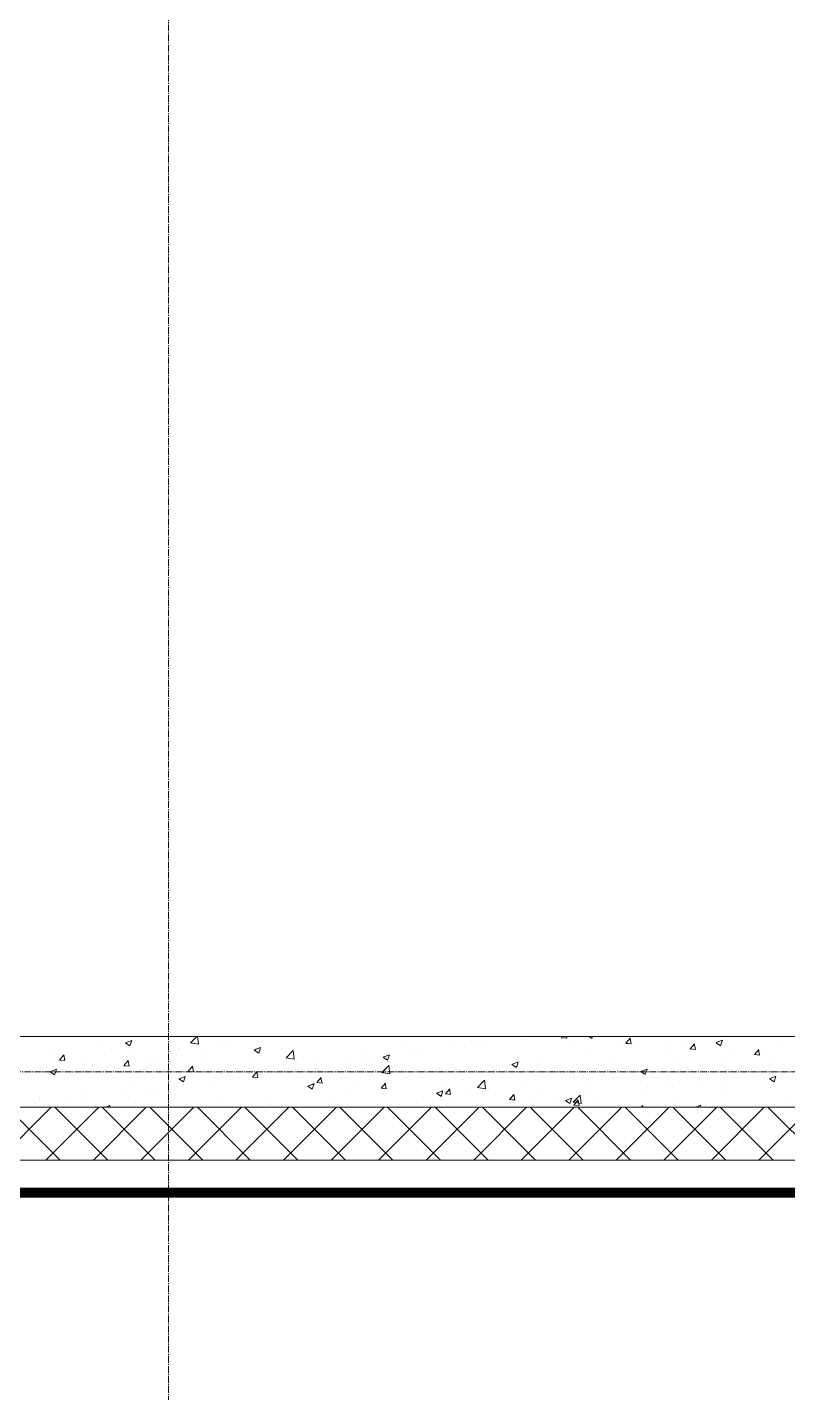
# Model space of a CAD drawing. Header units: millimetres. Extents: x 470010 to 1231400, y -134005 to 421770.
# Drawn here: x 830323 to 832477, y 135304 to 139172 of the extents above; entities that cross this region are included whole.
import ezdxf
from ezdxf.enums import TextEntityAlignment as Align

# ---------------------------------------------------------------- set-up
doc = ezdxf.new("R2010")
doc.units = ezdxf.units.MM
doc.linetypes.add('CENTER2', pattern=[28.575, 19.05, -3.175, 3.175, -3.175])
doc.linetypes.add('DASHED', pattern=[19.05, 12.7, -6.35])
doc.layers.get('Defpoints').update_dxf_attribs({"color": 140})
doc.layers.add('АР_Делит', color=120, linetype='Continuous', lineweight=0, plot=False)
for name, color, linetype, lineweight in [('АР_Стены ПЕНОблок', 52, 'Continuous', 20), ('АР_Тонкая', 254, 'Continuous', 5), ('АР_Утеплитель', 31, 'Continuous', 0), ('АР_Штриховка', 8, 'Continuous', 0)]:
    doc.layers.add(name, color=color, linetype=linetype, lineweight=lineweight)
doc.layers.add('РД_Оси_100', color=7, linetype='Continuous', lineweight=0, true_color=0x525252)
doc.styles.add('style1', font='ARIALN.TTF')

# ---------------------------------------------------------------- blocks, each defined once
blk = doc.blocks.new('СОШ_2200_АР_ОСИ_М100_28.05.24')
at = {"layer": 'АР_Делит', "color": 251, "linetype": 'DASHED', "true_color": 0x636466}
blk.add_lwpolyline([(114955, 135155), (114955, -355), (93595.036, -355), (93595.036, 13855), (94145, 13855), (94145, 68320), (66055, 68320), (66055, 13857.73), (83455, 13857.73), (83455, -355), (45245, -355), (45245, 13145), (44695, 13145), (44695, 26755), (45245, 26755), (45245, 68320), (20455, 68320), (20455, 26755), (27955, 26755), (27955, 13145), (-355, 13145), (-355, 100855)], dxfattribs=at)
at = {"layer": 'РД_Оси_100', "color": 251, "linetype": 'CENTER2', "true_color": 0x636466}
for p, q in [((24200, -6155), (24200, 139938.679)), ((-5954.958, 13500), (29555, 13500))]:
    blk.add_line(p, q, dxfattribs=at)
blk = doc.blocks.new('A$C9108343f')
at = {"layer": 'АР_Стены ПЕНОблок', "color": 18, "linetype": 'Continuous', "lineweight": 20, "true_color": 0x000000}
for p, q in [((167604.1, 236679.5), (148704.1, 236679.5)), ((148704.1, 236479.5), (167604.1, 236479.5))]:
    blk.add_line(p, q, dxfattribs=at)
at = {"layer": 'АР_Тонкая', "color": 18, "linetype": 'Continuous', "lineweight": 5, "true_color": 0x000000}
for p, q in [((167604.1, 236329.5), (148704.1, 236329.5)), ((148704.1, 236249.5), (167604.1, 236249.5)), ((167604.1, 236249.5), (148704.1, 236249.5)), ((148704.1, 236224.5), (167604.1, 236224.5))]:
    blk.add_line(p, q, dxfattribs=at)
at = {"layer": 'АР_Утеплитель', "color": 18, "linetype": 'Continuous', "lineweight": 0, "true_color": 0x000000}
for p, q in [((167604.1, 236479.5), (148704.1, 236479.5)), ((148704.1, 236329.5), (167604.1, 236329.5))]:
    blk.add_line(p, q, dxfattribs=at)
at = {"layer": 'АР_Штриховка', "color": 18, "linetype": 'Continuous', "lineweight": 0, "true_color": 0x000000}
for p, q in [((164643.8, 236675.1), (164643.8, 236675.1)), ((164818.9, 236657.6), (164818.9, 236657.6)), ((164882.3, 236661.6), (164900.1, 236668.5)), ((164882.3, 236661.5), (164894.9, 236652.9)), ((164894.9, 236652.9), (164900, 236668.3)), ((165066.8, 236661.1), (165084.5, 236679.5)), ((165066.8, 236661.2), (165089.4, 236657.7)), ((165089.4, 236657.6), (165086.8, 236679.5)), ((165159.7, 236660), (165159.7, 236660)), ((165176.1, 236652.7), (165176.1, 236652.7)), ((165247.4, 236641.3), (165265.2, 236648.1)), ((165259.9, 236632.6), (165265.1, 236647.9)), ((165270.2, 236664.8), (165270.2, 236664.8)), ((165291.6, 236679), (165291.6, 236679)), ((165324.2, 236678.1), (165324.2, 236678.1)), ((165333.8, 236673.2), (165333.8, 236673.2)), ((165679.1, 236647.7), (165679.1, 236647.7)), ((165809.5, 236665.5), (165809.5, 236665.5)), ((165843.8, 236648.9), (165843.8, 236648.9)), ((165865.6, 236665.5), (165865.6, 236665.5)), ((165907.4, 236657.3), (165907.4, 236657.3)), ((166003.6, 236670), (166003.6, 236670)), ((166012.9, 236673.9), (166012.9, 236673.9)), ((166117.8, 236676.1), (166120.7, 236679.5)), ((166117.8, 236676.1), (166133, 236674.8)), ((166132.7, 236674.7), (166131.8, 236679.5)), ((166148.5, 236668.2), (166148.5, 236668.2)), ((166195, 236679.5), (166203.4, 236673.8)), ((166203.4, 236673.8), (166205.3, 236679.5)), ((166284, 236662.4), (166284, 236662.4)), ((166300, 236660.2), (166312.2, 236674.8)), ((166300, 236660.1), (166315.2, 236658.8)), ((166314.8, 236658.8), (166311.9, 236674.7)), ((166325.4, 236650.4), (166325.4, 236650.4)), ((166419.6, 236656.7), (166419.6, 236656.7)), ((166457.3, 236669.5), (166457.3, 236669.5)), ((166482.2, 236644.2), (166494.4, 236658.8)), ((166497, 236642.8), (166494.1, 236658.7)), ((166555.2, 236651), (166555.2, 236651)), ((166555.8, 236662), (166568.4, 236653.5)), ((166555.9, 236662.2), (166573.7, 236669)), ((166568.4, 236653.5), (166573.6, 236668.8)), ((166577.2, 236654.1), (166577.2, 236654.1)), ((166637.3, 236679.4), (166637.3, 236679.4)), ((166690.8, 236645.2), (166690.8, 236645.2)), ((166737.6, 236675.2), (166737.6, 236675.2)), ((166743.9, 236666.5), (166743.9, 236666.5)), ((164670.8, 236632.2), (164670.8, 236632.2)), ((164688.5, 236630.5), (164688.5, 236630.5)), ((164695.6, 236612.6), (164707.8, 236627.1)), ((164695.6, 236612.5), (164710.8, 236611.2)), ((164710.4, 236611.2), (164707.5, 236627.1)), ((164769, 236606.8), (164769, 236606.8)), ((164824, 236624.7), (164824, 236624.7)), ((164877.8, 236596.6), (164890, 236611.2)), ((164892.6, 236595.2), (164889.7, 236611.1)), ((164901, 236625.8), (164901, 236625.8)), ((164950, 236622.6), (164950, 236622.6)), ((164959.6, 236619), (164959.6, 236619)), ((165013.6, 236631), (165013.6, 236631)), ((165027.9, 236627.3), (165027.9, 236627.3)), ((165031.4, 236643.7), (165031.4, 236643.7)), ((165095.2, 236613.3), (165095.2, 236613.3)), ((165109.8, 236643.7), (165109.8, 236643.7)), ((165230.8, 236607.5), (165230.8, 236607.5)), ((165247.3, 236641.1), (165259.9, 236632.6)), ((165337.9, 236619.1), (165357.7, 236639.7)), ((165337.9, 236619.2), (165360.5, 236615.7)), ((165360.4, 236615.6), (165357.6, 236639.7)), ((165418.9, 236612.3), (165418.9, 236612.3)), ((165523.6, 236606.8), (165523.6, 236606.8)), ((165547.2, 236628.6), (165547.2, 236628.6)), ((165569.3, 236614.7), (165569.3, 236614.7)), ((165587.2, 236615.1), (165587.2, 236615.1)), ((165612.3, 236620.8), (165625, 236612.2)), ((165612.4, 236621), (165630.2, 236627.8)), ((165625, 236612.2), (165630.1, 236627.6)), ((165683.4, 236627.8), (165683.4, 236627.8)), ((165717.5, 236640.1), (165717.5, 236640.1)), ((165977.4, 236600.6), (165995.2, 236607.4)), ((165990, 236591.9), (165995.1, 236607.3)), ((166066.7, 236616.3), (166066.7, 236616.3)), ((166197.1, 236634.2), (166197.1, 236634.2)), ((166257, 236611.9), (166257, 236611.9)), ((166417.4, 236633.1), (166417.4, 236633.1)), ((166447.6, 236615.7), (166447.6, 236615.7)), ((166481, 236641.4), (166481, 236641.4)), ((166482.2, 236644.2), (166497.4, 236642.9)), ((166595.7, 236641.1), (166595.7, 236641.1)), ((166664.4, 236628.3), (166676.6, 236642.9)), ((166664.4, 236628.3), (166679.5, 236626.9)), ((166679.2, 236626.9), (166676.3, 236642.8)), ((166712.9, 236619.1), (166712.9, 236619.1)), ((164629.8, 236580.5), (164629.8, 236580.5)), ((164640.7, 236590.5), (164640.7, 236590.5)), ((164668.8, 236579.5), (164681.5, 236571)), ((164668.9, 236579.7), (164686.7, 236586.5)), ((164681.5, 236571), (164686.6, 236586.4)), ((164693.4, 236588.9), (164693.4, 236588.9)), ((164731.7, 236576.4), (164731.7, 236576.4)), ((164789.6, 236601.5), (164789.6, 236601.5)), ((164877.8, 236596.6), (164892.9, 236595.3)), ((164879.8, 236601.8), (164879.8, 236601.8)), ((165059.9, 236580.7), (165072.2, 236595.3)), ((165059.9, 236580.7), (165075.1, 236579.3)), ((165074.8, 236579.3), (165071.9, 236595.2)), ((165156.6, 236575.4), (165156.6, 236575.4)), ((165242.1, 236564.7), (165254.4, 236579.3)), ((165257, 236563.3), (165254, 236579.3)), ((165267, 236573), (165267, 236573)), ((165288.5, 236594.5), (165288.5, 236594.5)), ((165363.2, 236585.7), (165363.2, 236585.7)), ((165366.4, 236601.8), (165366.4, 236601.8)), ((165421.2, 236589.2), (165421.2, 236589.2)), ((165502, 236596.1), (165502, 236596.1)), ((165608.9, 236577.1), (165631.5, 236573.6)), ((165609, 236577), (165628.8, 236597.7)), ((165631.5, 236573.5), (165628.7, 236597.7)), ((165637.6, 236590.4), (165637.6, 236590.4)), ((165773.2, 236584.6), (165773.2, 236584.6)), ((165806.5, 236581), (165806.5, 236581)), ((165908.8, 236578.9), (165908.8, 236578.9)), ((165934.8, 236597.2), (165934.8, 236597.2)), ((165936.8, 236569.8), (165936.8, 236569.8)), ((165977.3, 236600.4), (165990, 236591.9)), ((166044.4, 236573.2), (166044.4, 236573.2)), ((166097.2, 236590.9), (166097.2, 236590.9)), ((166160.8, 236599.3), (166160.8, 236599.3)), ((166180, 236567.4), (166180, 236567.4)), ((166299.5, 236590.2), (166299.5, 236590.2)), ((166342.4, 236580.1), (166355, 236571.6)), ((166342.5, 236580.3), (166360.2, 236587.1)), ((166355, 236571.6), (166360.2, 236586.9)), ((166454.2, 236584.9), (166454.2, 236584.9)), ((166584.6, 236602.8), (166584.6, 236602.8)), ((166656.6, 236585.3), (166656.6, 236585.3)), ((166670.8, 236575), (166670.8, 236575)), ((166734.4, 236583.4), (166734.4, 236583.4)), ((164897.9, 236541.3), (164897.9, 236541.3)), ((164946.8, 236530.8), (164946.8, 236530.8)), ((165028.3, 236559.2), (165028.3, 236559.2)), ((165033.9, 236559.2), (165046.5, 236550.7)), ((165034, 236559.4), (165051.7, 236566.2)), ((165043, 236543.5), (165043, 236543.5)), ((165046.5, 236550.7), (165051.7, 236566)), ((165124.9, 236538.4), (165124.9, 236538.4)), ((165203.4, 236564.6), (165203.4, 236564.6)), ((165242.1, 236564.7), (165257.3, 236563.4)), ((165273.1, 236563.8), (165273.1, 236563.8)), ((165398.9, 236538.8), (165411.5, 236530.3)), ((165399, 236539), (165416.8, 236545.9)), ((165411.5, 236530.3), (165416.7, 236545.7)), ((165424.3, 236548.8), (165436.6, 236563.4)), ((165424.3, 236548.8), (165439.5, 236547.5)), ((165439.2, 236547.4), (165436.2, 236563.3)), ((165544.1, 236544.1), (165544.1, 236544.1)), ((165606.5, 236532.9), (165618.7, 236547.5)), ((165606.5, 236532.8), (165621.7, 236531.5)), ((165621.3, 236531.5), (165618.4, 236547.4)), ((165676, 236563.1), (165676, 236563.1)), ((165777, 236548.7), (165777, 236548.7)), ((165788.7, 236516.9), (165800.9, 236531.5)), ((165803.5, 236515.5), (165800.6, 236531.4)), ((165840.6, 236557.1), (165840.6, 236557.1)), ((165880, 236535.1), (165902.6, 236531.6)), ((165880.1, 236535), (165899.9, 236555.6)), ((165902.6, 236531.5), (165899.8, 236555.6)), ((166003.2, 236539.4), (166003.2, 236539.4)), ((166063.6, 236531.7), (166063.6, 236531.7)), ((166151.4, 236564.8), (166151.4, 236564.8)), ((166194, 236549.6), (166194, 236549.6)), ((166315.5, 236561.7), (166315.5, 236561.7)), ((166322.3, 236565.9), (166322.3, 236565.9)), ((166350.6, 236532.9), (166350.6, 236532.9)), ((166360.3, 236534.5), (166360.3, 236534.5)), ((166414.2, 236541.2), (166414.2, 236541.2)), ((166451.1, 236556), (166451.1, 236556)), ((166508.5, 236559.9), (166508.5, 236559.9)), ((166510.4, 236553.9), (166510.4, 236553.9)), ((166586.7, 236550.3), (166586.7, 236550.3)), ((166707.4, 236559.7), (166720, 236551.2)), ((166707.5, 236559.9), (166725.3, 236566.8)), ((166709.8, 236534.5), (166709.8, 236534.5)), ((166720, 236551.2), (166725.2, 236566.6)), ((166722.3, 236544.5), (166722.3, 236544.5)), ((164637.6, 236506), (164637.6, 236506)), ((164639, 236500.7), (164639, 236500.7)), ((164722.8, 236501.3), (164722.8, 236501.3)), ((164765.9, 236522.2), (164765.9, 236522.2)), ((164774.6, 236494.9), (164774.6, 236494.9)), ((164883.2, 236522.5), (164883.2, 236522.5)), ((164976.8, 236512.9), (164976.8, 236512.9)), ((165153.5, 236490.9), (165153.5, 236490.9)), ((165285.4, 236509.9), (165285.4, 236509.9)), ((165415.8, 236527.8), (165415.8, 236527.8)), ((165456.8, 236506.6), (165456.8, 236506.6)), ((165520.4, 236515), (165520.4, 236515)), ((165616.6, 236527.6), (165616.6, 236527.6)), ((165763.9, 236518.5), (165776.6, 236510)), ((165764, 236518.7), (165781.8, 236525.5)), ((165776.6, 236510), (165781.7, 236525.3)), ((165788.7, 236516.9), (165803.9, 236515.6)), ((165803.4, 236496.4), (165803.4, 236496.4)), ((165855.1, 236514), (165855.1, 236514)), ((165931.7, 236512.7), (165931.7, 236512.7)), ((165970.9, 236501), (165983.1, 236515.6)), ((165970.9, 236501), (165986, 236499.6)), ((165985.7, 236499.6), (165982.8, 236515.5)), ((166030.4, 236490.7), (166030.4, 236490.7)), ((166094, 236499.1), (166094, 236499.1)), ((166129, 236498.3), (166146.8, 236505.2)), ((166129, 236498.2), (166141.6, 236489.6)), ((166141.6, 236489.6), (166146.8, 236505)), ((166151.1, 236493), (166170.9, 236513.6)), ((166151.1, 236493.1), (166173.7, 236489.6)), ((166153, 236485), (166165.3, 236499.6)), ((166167.9, 236483.6), (166165, 236499.6)), ((166173.7, 236489.5), (166170.9, 236513.6)), ((166190.2, 236511.8), (166190.2, 236511.8)), ((166212.2, 236509), (166212.2, 236509)), ((166451.1, 236500.4), (166451.1, 236500.4)), ((166581.6, 236518.2), (166581.6, 236518.2)), ((166753.6, 236496.4), (166753.6, 236496.4)), ((164521.9, 236329.5), (164671.9, 236479.5)), ((164697.2, 236329.5), (164547.2, 236479.5)), ((164626.6, 236488.7), (164626.6, 236488.7)), ((164656.6, 236329.5), (164806.6, 236479.5)), ((164831.9, 236329.5), (164681.9, 236479.5)), ((164791.3, 236329.5), (164941.3, 236479.5)), ((164966.6, 236329.5), (164816.6, 236479.5)), ((164825.9, 236479.5), (164838.3, 236484.3)), ((164828.7, 236487.5), (164828.7, 236487.5)), ((164836.7, 236479.5), (164838.2, 236484.1)), ((164910.2, 236489.2), (164910.2, 236489.2)), ((164926, 236329.5), (165076, 236479.5)), ((165101.3, 236329.5), (164951.3, 236479.5)), ((165045.8, 236483.5), (165045.8, 236483.5)), ((165060.7, 236329.5), (165210.7, 236479.5)), ((165236, 236329.5), (165086, 236479.5)), ((165195.4, 236329.5), (165345.4, 236479.5)), ((165370.7, 236329.5), (165220.7, 236479.5)), ((165296.4, 236485.5), (165296.4, 236485.5)), ((165330.1, 236329.5), (165480.1, 236479.5)), ((165505.4, 236329.5), (165355.4, 236479.5)), ((165464.8, 236329.5), (165614.8, 236479.5)), ((165640.1, 236329.5), (165490.1, 236479.5)), ((165599.5, 236329.5), (165749.5, 236479.5)), ((165774.8, 236329.5), (165624.8, 236479.5)), ((165707, 236488.5), (165707, 236488.5)), ((165734.2, 236329.5), (165884.2, 236479.5)), ((165909.5, 236329.5), (165759.5, 236479.5)), ((165868.9, 236329.5), (166018.9, 236479.5)), ((166044.2, 236329.5), (165894.2, 236479.5)), ((166003.6, 236329.5), (166153.6, 236479.5)), ((166178.9, 236329.5), (166028.9, 236479.5)), ((166064.1, 236483.6), (166064.1, 236483.6)), ((166138.3, 236329.5), (166288.3, 236479.5)), ((166153, 236485), (166168.2, 236483.7)), ((166313.6, 236329.5), (166163.6, 236479.5)), ((166273, 236329.5), (166423, 236479.5)), ((166448.3, 236329.5), (166298.3, 236479.5)), ((166319.2, 236481.3), (166319.2, 236481.3)), ((166344, 236479.5), (166347.5, 236483.7)), ((166347.9, 236479.5), (166347.1, 236483.6)), ((166407.7, 236329.5), (166557.7, 236479.5)), ((166583, 236329.5), (166433, 236479.5)), ((166498, 236479.5), (166511.9, 236484.8)), ((166510.1, 236479.5), (166511.8, 236484.6)), ((166542.4, 236329.5), (166692.4, 236479.5)), ((166717.7, 236329.5), (166567.7, 236479.5)), ((166667.5, 236483.2), (166667.5, 236483.2)), ((166677.2, 236329.5), (166827.2, 236479.5)), ((166852.4, 236329.5), (166702.4, 236479.5)), ((148704.1, 236249.2), (167604.1, 236249.2)), ((148704.1, 236248.2), (167604.1, 236248.2)), ((148704.1, 236247.2), (167604.1, 236247.2)), ((148704.1, 236246.2), (167604.1, 236246.2)), ((148704.1, 236245.2), (167604.1, 236245.2)), ((148704.1, 236244.2), (167604.1, 236244.2)), ((148704.1, 236243.2), (167604.1, 236243.2)), ((148704.1, 236242.2), (167604.1, 236242.2)), ((148704.1, 236241.2), (167604.1, 236241.2)), ((148704.1, 236240.2), (167604.1, 236240.2)), ((148704.1, 236239.2), (167604.1, 236239.2)), ((148704.1, 236238.2), (167604.1, 236238.2)), ((148704.1, 236237.2), (167604.1, 236237.2)), ((148704.1, 236236.2), (167604.1, 236236.2)), ((148704.1, 236235.2), (167604.1, 236235.2)), ((148704.1, 236234.2), (167604.1, 236234.2)), ((148704.1, 236233.2), (167604.1, 236233.2)), ((148704.1, 236232.2), (167604.1, 236232.2)), ((148704.1, 236231.2), (167604.1, 236231.2)), ((148704.1, 236230.2), (167604.1, 236230.2)), ((148704.1, 236229.2), (167604.1, 236229.2)), ((148704.1, 236228.2), (167604.1, 236228.2)), ((148704.1, 236227.2), (167604.1, 236227.2)), ((148704.1, 236226.2), (167604.1, 236226.2)), ((148704.1, 236225.2), (167604.1, 236225.2))]:
    blk.add_line(p, q, dxfattribs=at)
at = {"layer": 'РД_Оси_100'}
blk.add_blockref('СОШ_2200_АР_ОСИ_М100_28.05.24', (140804.1, 223079.5), dxfattribs=at)
at = {"layer": 'Defpoints', "color": 18, "true_color": 0x000000, "style": 'style1'}
for p in [(143949.3, 316089.1), (143975, 281639.5), (143890.4, 273244.7), (143840, 264276.8), (143967.8, 254892.4), (12252, 104178.1), (12382.6, 96023.1)]:
    blk.add_attdef('АР-ПОМЕЩЕНИЕ:НАИМЕНОВАНИЕ', text='', height=100, dxfattribs=at).set_placement(p, align=Align.MIDDLE)
at = {"layer": 'Defpoints', "color": 18, "true_color": 0x000000, "style": 'style1', "flags": 8}
for p in [(143951.3, 279099.1), (143848.3, 269251.1), (143875.3, 260094.2), (144049.7, 250824.7), (163419.3, 238153.4), (155897.5, 237966), (183037.2, 237966), (143342.9, 237876.2)]:
    blk.add_attdef('АР-ПОМЕЩЕНИЕ:НАИМЕНОВАНИЕ', text='', height=100, dxfattribs=at).set_placement(p, align=Align.MIDDLE)

msp = doc.modelspace()

# ---------------------------------------------------------------- linework, layer by layer
at = {"layer": 'АР_Стены ПЕНОблок', "color": 18, "linetype": 'Continuous', "lineweight": 20, "true_color": 0x000000}
for p, q in [((833322.706, 136313.251), (814422.706, 136313.251)), ((814422.706, 136113.251), (833322.706, 136113.251))]:
    msp.add_line(p, q, dxfattribs=at)
at = {"layer": 'АР_Тонкая', "color": 18, "linetype": 'Continuous', "lineweight": 5, "true_color": 0x000000}
for p, q in [((833322.706, 135963.251), (814422.706, 135963.251)), ((814422.706, 135883.251), (833322.706, 135883.251)), ((833322.706, 135883.251), (814422.706, 135883.251)), ((814422.706, 135858.251), (833322.706, 135858.251))]:
    msp.add_line(p, q, dxfattribs=at)
at = {"layer": 'АР_Утеплитель', "color": 18, "linetype": 'Continuous', "lineweight": 0, "true_color": 0x000000}
for p, q in [((833322.706, 136113.251), (814422.706, 136113.251)), ((814422.706, 135963.251), (833322.706, 135963.251))]:
    msp.add_line(p, q, dxfattribs=at)
at = {"layer": 'АР_Штриховка', "color": 18, "linetype": 'Continuous', "lineweight": 0, "true_color": 0x000000}
for p, q in [((830785.445, 136294.888), (830803.063, 136313.251)), ((830807.972, 136291.377), (830805.427, 136313.251)), ((831836.416, 136309.844), (831851.598, 136308.516)), ((831836.417, 136309.855), (831839.267, 136313.251)), ((831851.271, 136308.455), (831850.386, 136313.251)), ((831913.612, 136313.251), (831922.011, 136307.585)), ((831922.015, 136307.585), (831923.916, 136313.251)), ((832018.602, 136293.916), (832030.847, 136308.509)), ((832033.455, 136292.516), (832030.518, 136308.437)), ((830600.868, 136295.212), (830613.502, 136286.69)), ((830600.952, 136295.399), (830618.737, 136302.226)), ((830613.506, 136286.689), (830618.657, 136302.038)), ((830785.399, 136294.987), (830807.988, 136291.483)), ((830965.899, 136274.869), (830978.533, 136266.347)), ((830965.983, 136275.056), (830983.768, 136281.883)), ((830978.537, 136266.347), (830983.687, 136281.696)), ((831056.524, 136252.846), (831076.308, 136273.465)), ((831079.051, 136249.335), (831076.245, 136273.457)), ((832018.601, 136293.905), (832033.783, 136292.577)), ((832200.786, 136277.977), (832213.032, 136292.57)), ((832200.786, 136277.966), (832215.968, 136276.637)), ((832215.639, 136276.577), (832212.702, 136292.498)), ((832274.407, 136295.765), (832287.042, 136287.243)), ((832274.492, 136295.952), (832292.277, 136302.779)), ((832287.046, 136287.242), (832292.196, 136302.591)), ((832382.971, 136262.037), (832395.216, 136276.631)), ((832397.823, 136260.637), (832394.886, 136276.559)), ((830414.182, 136246.3), (830429.364, 136244.972)), ((830414.183, 136246.311), (830426.428, 136260.904)), ((830429.041, 136244.912), (830426.104, 136260.833)), ((830596.368, 136230.371), (830608.613, 136244.965)), ((830611.225, 136228.972), (830608.288, 136244.894)), ((831056.477, 136252.945), (831079.067, 136249.441)), ((831327.603, 136210.804), (831347.387, 136231.422)), ((831330.929, 136254.527), (831343.564, 136246.005)), ((831331.014, 136254.714), (831348.799, 136261.541)), ((831343.568, 136246.004), (831348.718, 136261.353)), ((831350.13, 136207.293), (831347.323, 136231.415)), ((831695.96, 136234.185), (831708.595, 136225.662)), ((831696.045, 136234.372), (831713.83, 136241.199)), ((831708.599, 136225.662), (831713.749, 136241.011)), ((832382.97, 136262.027), (832398.152, 136260.698)), ((830387.451, 136213.289), (830400.086, 136204.767)), ((830387.536, 136213.476), (830405.321, 136220.303)), ((830400.09, 136204.766), (830405.24, 136220.115)), ((830596.367, 136230.361), (830611.549, 136229.032)), ((830752.482, 136192.947), (830765.117, 136184.425)), ((830752.567, 136193.133), (830770.352, 136199.96)), ((830765.121, 136184.424), (830770.271, 136199.773)), ((830778.552, 136214.422), (830793.734, 136213.093)), ((830778.553, 136214.432), (830790.798, 136229.026)), ((830793.409, 136213.033), (830790.472, 136228.955)), ((830960.736, 136198.482), (830975.918, 136197.154)), ((830960.737, 136198.493), (830972.982, 136213.086)), ((830975.593, 136197.094), (830972.656, 136213.015)), ((831142.922, 136182.554), (831155.167, 136197.147)), ((831157.777, 136181.155), (831154.841, 136197.076)), ((831327.556, 136210.903), (831350.146, 136207.399)), ((832060.991, 136213.842), (832073.626, 136205.32)), ((832061.076, 136214.029), (832078.861, 136220.856)), ((832073.63, 136205.32), (832078.78, 136220.669)), ((832426.022, 136193.5), (832438.656, 136184.978)), ((832426.107, 136193.687), (832443.892, 136200.514)), ((832438.66, 136184.977), (832443.811, 136200.326)), ((831117.513, 136172.604), (831130.148, 136164.082)), ((831117.598, 136172.791), (831135.382, 136179.618)), ((831130.152, 136164.082), (831135.302, 136179.431)), ((831142.921, 136182.543), (831158.103, 136181.215)), ((831325.106, 136166.604), (831340.288, 136165.276)), ((831325.107, 136166.615), (831337.352, 136181.208)), ((831339.962, 136165.216), (831337.025, 136181.137)), ((831482.629, 136152.449), (831500.413, 136159.276)), ((831495.182, 136143.739), (831500.333, 136159.088)), ((831507.291, 136150.676), (831519.536, 136165.269)), ((831522.146, 136149.276), (831519.209, 136165.198)), ((831598.635, 136168.861), (831621.225, 136165.357)), ((831598.682, 136168.761), (831618.466, 136189.38)), ((831621.209, 136165.25), (831618.402, 136189.373)), ((830544.465, 136113.251), (830556.935, 136118.037)), ((830555.311, 136113.251), (830556.855, 136117.85)), ((831482.544, 136152.262), (831495.178, 136143.74)), ((831507.29, 136150.665), (831522.472, 136149.337)), ((831689.475, 136134.726), (831704.657, 136133.398)), ((831689.476, 136134.737), (831701.721, 136149.33)), ((831704.33, 136133.337), (831701.393, 136149.259)), ((831847.575, 136131.919), (831860.209, 136123.397)), ((831847.659, 136132.107), (831865.444, 136138.933)), ((831860.213, 136123.397), (831865.363, 136138.746)), ((831869.714, 136126.819), (831892.304, 136123.315)), ((831869.761, 136126.719), (831889.545, 136147.338)), ((831871.66, 136118.787), (831886.842, 136117.459)), ((831871.661, 136118.798), (831883.906, 136133.391)), ((831886.514, 136117.398), (831883.577, 136133.319)), ((831892.287, 136123.208), (831889.481, 136147.33)), ((832062.565, 136113.251), (832066.09, 136117.452)), ((832066.523, 136113.251), (832065.761, 136117.38)), ((832216.562, 136113.251), (832230.475, 136118.591)), ((832228.665, 136113.251), (832230.394, 136118.403)), ((830240.504, 135963.251), (830390.504, 136113.251)), ((830415.763, 135963.251), (830265.763, 136113.251)), ((830375.207, 135963.251), (830525.207, 136113.251)), ((830550.467, 135963.251), (830400.467, 136113.251)), ((830509.911, 135963.251), (830659.911, 136113.251)), ((830685.171, 135963.251), (830535.171, 136113.251)), ((830644.615, 135963.251), (830794.615, 136113.251)), ((830819.875, 135963.251), (830669.875, 136113.251)), ((830779.319, 135963.251), (830929.319, 136113.251)), ((830954.578, 135963.251), (830804.578, 136113.251)), ((830914.023, 135963.251), (831064.023, 136113.251)), ((831089.282, 135963.251), (830939.282, 136113.251)), ((831048.727, 135963.251), (831198.727, 136113.251)), ((831223.986, 135963.251), (831073.986, 136113.251)), ((831183.431, 135963.251), (831333.431, 136113.251)), ((831358.69, 135963.251), (831208.69, 136113.251)), ((831318.134, 135963.251), (831468.134, 136113.251)), ((831493.394, 135963.251), (831343.394, 136113.251)), ((831452.838, 135963.251), (831602.838, 136113.251)), ((831628.098, 135963.251), (831478.098, 136113.251)), ((831587.542, 135963.251), (831737.542, 136113.251)), ((831762.801, 135963.251), (831612.801, 136113.251)), ((831722.246, 135963.251), (831872.246, 136113.251)), ((831897.505, 135963.251), (831747.505, 136113.251)), ((831856.95, 135963.251), (832006.95, 136113.251)), ((832032.209, 135963.251), (831882.209, 136113.251)), ((831991.654, 135963.251), (832141.654, 136113.251)), ((832166.913, 135963.251), (832016.913, 136113.251)), ((832126.357, 135963.251), (832276.357, 136113.251)), ((832301.617, 135963.251), (832151.617, 136113.251)), ((832261.061, 135963.251), (832411.061, 136113.251)), ((832436.321, 135963.251), (832286.321, 136113.251)), ((832395.765, 135963.251), (832545.765, 136113.251)), ((832571.024, 135963.251), (832421.024, 136113.251)), ((814422.706, 135883), (833322.706, 135883)), ((814422.706, 135882), (833322.706, 135882)), ((814422.706, 135881), (833322.706, 135881)), ((814422.706, 135880), (833322.706, 135880)), ((814422.706, 135879), (833322.706, 135879)), ((814422.706, 135878), (833322.706, 135878)), ((814422.706, 135877), (833322.706, 135877)), ((814422.706, 135876), (833322.706, 135876)), ((814422.706, 135875), (833322.706, 135875)), ((814422.706, 135874), (833322.706, 135874)), ((814422.706, 135873), (833322.706, 135873)), ((814422.706, 135872), (833322.706, 135872)), ((814422.706, 135871), (833322.706, 135871)), ((814422.706, 135870), (833322.706, 135870)), ((814422.706, 135869), (833322.706, 135869)), ((814422.706, 135868), (833322.706, 135868)), ((814422.706, 135867), (833322.706, 135867)), ((814422.706, 135866), (833322.706, 135866)), ((814422.706, 135865), (833322.706, 135865)), ((814422.706, 135864), (833322.706, 135864)), ((814422.706, 135863), (833322.706, 135863)), ((814422.706, 135862), (833322.706, 135862)), ((814422.706, 135861), (833322.706, 135861)), ((814422.706, 135860), (833322.706, 135860)), ((814422.706, 135859), (833322.706, 135859))]:
    msp.add_line(p, q, dxfattribs=at)

# ---------------------------------------------------------------- block references
msp.add_blockref('A$C9108343f', (665718.612, -100366.242))
at = {"layer": 'РД_Оси_100'}
msp.add_blockref('СОШ_2200_АР_ОСИ_М100_28.05.24', (806522.706, 122713.251), dxfattribs=at)

doc.saveas('drawing.dxf')
